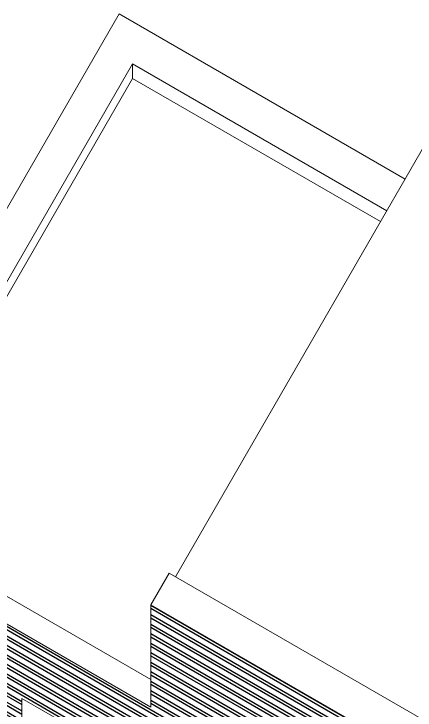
# Model space of a CAD drawing. Header units: millimetres. Extents: x -5631142 to 2070393, y -1055389 to 7396217.
# Drawn here: x 24349 to 27095, y 10489 to 15253 of the extents above; entities that cross this region are included whole.
import ezdxf

# ---------------------------------------------------------------- set-up
doc = ezdxf.new("R2010")
doc.units = ezdxf.units.MM
doc.header["$MEASUREMENT"] = 0
doc.layers.add('Helper', color=7, linetype='Continuous')
doc.layers.add('Medium', color=4, linetype='Continuous', lineweight=20)

msp = doc.modelspace()

# ---------------------------------------------------------------- hatches: boundary and pattern name
at = {"layer": 'Helper'}
h = msp.add_hatch(dxfattribs=at)
h.set_pattern_fill('ANSI32', color=251, scale=150, angle=105)
h.set_pattern_definition([(150, (2809.93, 0), (-28.125, -48.71393), []), (150, (2803.065, 25.613), (-28.125, -48.71393), [])])
h.paths.add_polyline_path([(25286.9, 11208.8), (25286.9, 10508.8), (23069.9, 11788.8), (23069.9, 8988.8), (28266.1, 5988.8), (28266.1, 9488.8)])
h.paths.add_polyline_path([(25183.2, 8918.7), (24403.7, 9368.7), (24403.7, 10568.7), (25183.2, 10118.7)], flags=16)

# ---------------------------------------------------------------- linework, layer by layer
at = {"layer": 'Medium'}
for p, q in [((25161.4, 14811.4), (25161.4, 14911.4)), ((27161.9, 14356.4), (25455.2, 11400.3)), ((25411.9, 11425.3), (25286.9, 11208.8)), ((25286.9, 10508.8), (25286.9, 11208.8))]:
    msp.add_line(p, q, dxfattribs=at)
for points in [[(25286.9, 10508.8), (23069.9, 11788.8), (25069.9, 15252.9), (27027.1, 14122.9)], [(23368.1, 11805.3), (25161.4, 14911.4), (26902.1, 13906.4)], [(25286.9, 10697.4), (23411.4, 11780.3), (25161.4, 14811.4), (26858.8, 13831.4)], [(27286.9, 14672.9), (30266.1, 12952.9), (28266.1, 9488.8), (25286.9, 11208.8)], [(27161.9, 14456.4), (29924.6, 12861.4), (28174.6, 9830.3), (25411.9, 11425.3)], [(24403.7, 10568.7), (24403.7, 9368.7), (25183.2, 8918.7), (25183.2, 10118.7), (24403.7, 10568.7)]]:
    msp.add_lwpolyline(points, dxfattribs=at)

doc.saveas('drawing.dxf')
